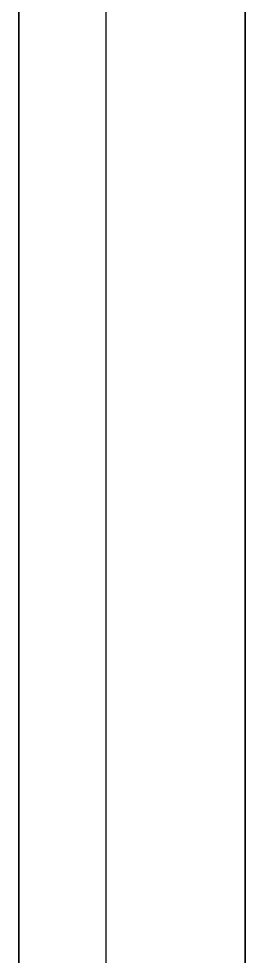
# Model space of a CAD drawing. Header units: centimetres. Extents: x -6.4 to 7.1, y 0 to 33.6.
# Drawn here: x 6.315 to 6.885, y 28.728 to 31.091 of the extents above; entities that cross this region are included whole.
import ezdxf

# ---------------------------------------------------------------- set-up
doc = ezdxf.new("R2010")
doc.units = ezdxf.units.CM
doc.header["$MEASUREMENT"] = 0
for name, color, linetype in [('3. Side rod v3_Sketch1', 7, 'Continuous'), ('3. Side rod v3_Sketch2', 7, 'Continuous'), ('3. Side rod v3_Sketch5', 7, 'Continuous'), ('3. Side rod v3_Sketch6', 7, 'Continuous'), ('3. Side rod v3_Sketch8', 7, 'Continuous'), ('3. Side rod v3_Sketch9', 7, 'Continuous')]:
    doc.layers.add(name, color=color, linetype=linetype)

# ---------------------------------------------------------------- blocks, each defined once
blk = doc.blocks.new('3.Siderodv3')
at = {"layer": '3. Side rod v3_Sketch1'}
for p, q in [((-16.375, 0, -0.5), (16.375, 0, -0.5)), ((16.375, 0, 0.5), (-16.375, 0, 0.5)), ((-16.375, 0, -0.5), (16.375, 0, 0.5)), ((16.375, 0, -0.5), (-16.375, 0, 0.5))]:
    blk.add_line(p, q, dxfattribs=at)
at = {"layer": '3. Side rod v3_Sketch2'}
for p, q in [((16.375, 0.57, -0.5), (-16.375, 0.57, -0.5)), ((-16.375, 0.57, 0.5), (16.375, 0.57, 0.5))]:
    blk.add_line(p, q, dxfattribs=at)
at = {"layer": '3. Side rod v3_Sketch5'}
for p, q in [((16.375, 0.57, 0.5), (-15.375, 0.57, 0.5)), ((-16.325, 0, 0.5), (16.375, 0, 0.5))]:
    blk.add_line(p, q, dxfattribs=at)
at = {"layer": '3. Side rod v3_Sketch6'}
for p, q in [((16.375, 0.57, 0.5), (-15.375, 0.57, 0.5)), ((1.725, 0.35, 0.5), (16.375, 0.35, 0.5)), ((0.5432, 0, 0.5), (16.375, 0, 0.5))]:
    blk.add_line(p, q, dxfattribs=at)
at = {"layer": '3. Side rod v3_Sketch8'}
for p, q in [((16.275, 0, 0.5), (0.5432, 0, 0.5)), ((0.5432, 0, -0.5), (16.275, 0, -0.5))]:
    blk.add_line(p, q, dxfattribs=at)
at = {"layer": '3. Side rod v3_Sketch9'}
for p, q in [((0.5432, 0, -0.5), (16.275, 0, -0.5)), ((16.275, 0, 0.5), (0.5432, 0, 0.5))]:
    blk.add_line(p, q, dxfattribs=at)

msp = doc.modelspace()

# ---------------------------------------------------------------- block references
at = {"rotation": 89.99999999999991}
msp.add_blockref('3.Siderodv3', (6.8848, 17.08, 6.0718), dxfattribs=at)

doc.saveas('drawing.dxf')
